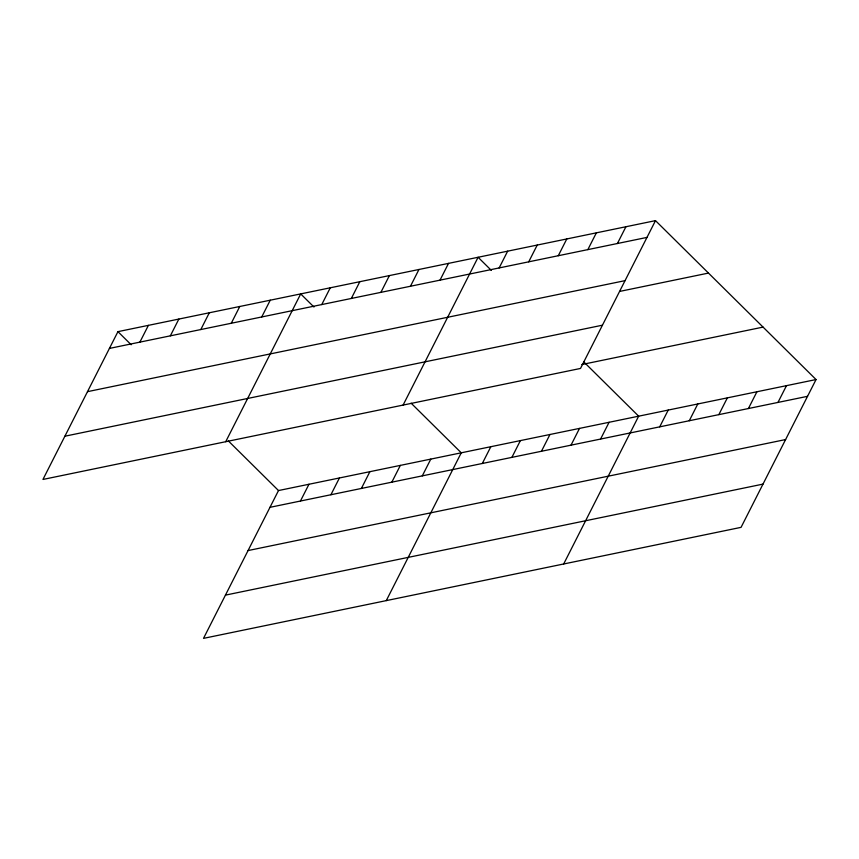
<?xml version="1.0" encoding="UTF-8"?>
<svg xmlns="http://www.w3.org/2000/svg" width="859" height="859" viewBox="0 0 859 859"><rect width="100%" height="100%" fill="white"/><g stroke="black" fill="none" stroke-linecap="round" stroke-linejoin="round"><path stroke-width="1.29" d="M655.492 220.634L117.941 331.649L42.95 479.451L580.501 368.447L655.492 220.634L816.05 379.549L741.059 527.351L203.508 638.366L278.499 490.553L816.05 379.549M139.888 342.129L148.403 325.357M170.35 335.837L178.855 319.065M200.813 329.545L209.317 312.773M231.275 323.252L239.779 306.48M261.737 316.96L270.241 300.199M225.713 441.709L300.704 293.907L313.954 307.017M321.76 304.569L330.275 287.797M351.331 298.46L359.835 281.688M380.891 292.361L389.395 275.589M300.446 501.033L308.961 484.261M410.462 286.251L418.967 269.479M330.908 494.741L339.423 477.98M440.023 280.141L448.527 263.38M403.107 405.072L478.098 257.27L491.348 270.381M361.371 488.46L369.885 471.688M499.154 267.933L507.658 251.161M391.833 482.167L400.348 465.395M528.714 261.834L537.229 245.062M422.295 475.875L430.799 459.103M558.286 255.724L566.79 238.952M386.282 600.624L461.262 452.811L411.117 403.182M587.846 249.615L596.361 232.843M482.318 463.473L490.833 446.712M617.417 243.516L625.921 226.744M511.889 457.375L520.393 440.603M541.449 451.265L549.964 434.493M571.02 445.166L579.524 428.394M600.581 439.056L609.095 422.284M563.676 563.987L638.656 416.175L583.787 361.875M659.712 426.848L668.227 410.076M689.283 420.738L697.787 403.966M718.843 414.629L727.358 397.867M748.414 408.53L756.919 391.758M777.975 402.42L786.49 385.648M109.426 348.421L646.977 237.406M87.489 391.661L625.041 280.646M619.779 291.394L708.471 273.076M64.887 436.211L602.438 325.196M581.811 364.538L763.06 327.107M269.994 507.325L807.546 396.321M248.047 550.565L785.609 439.561M225.445 595.126L763.007 484.111M117.941 331.649L131.18 344.76M228.354 440.925L278.499 490.553"/></g></svg>
